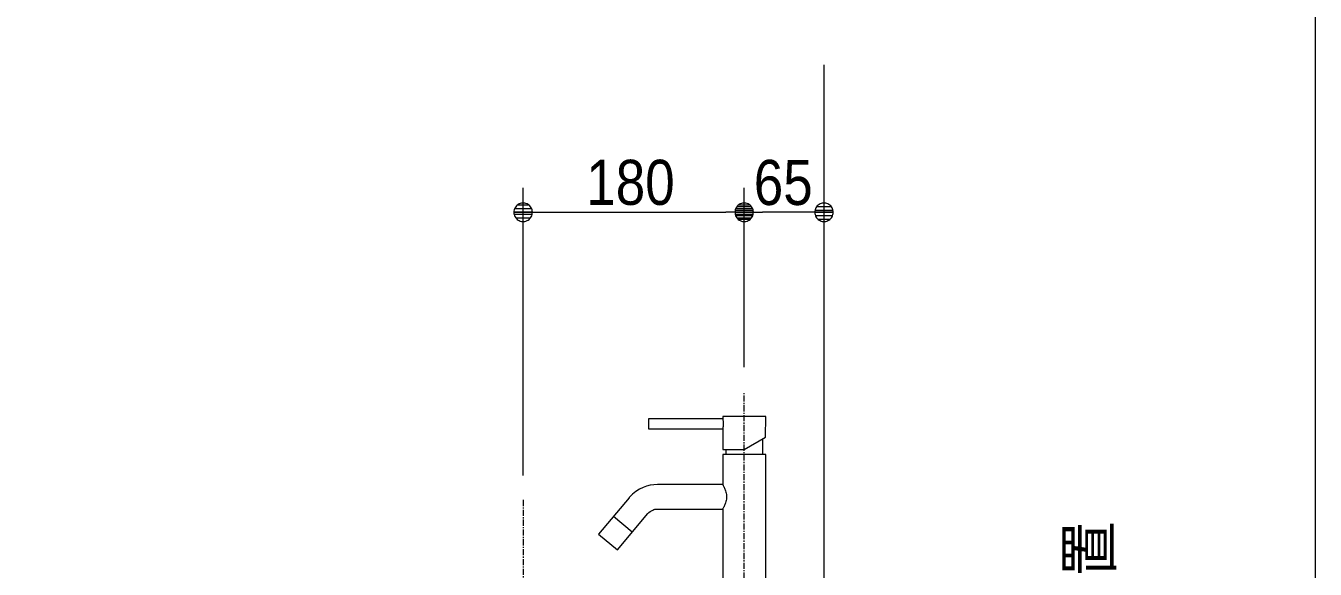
# Model space of a CAD drawing. Units: millimetres, scale not verified. Extents: x -6062 to 6062, y -3045 to 3045.
# Drawn here: x -4068 to -3018, y -1180 to -738 of the extents above; entities that cross this region are included whole.
import ezdxf
from ezdxf.enums import TextEntityAlignment as Align

# ---------------------------------------------------------------- set-up
doc = ezdxf.new("R2010")
doc.units = ezdxf.units.MM
doc.header["$LTSCALE"] = 20
doc.linetypes.add('CHAIN1', pattern=[8, 5, -1, 1, -1])
for name, color, linetype, lineweight in [('0-0_1図面枠', 7, 'Continuous', 9), ('0-1_2寸法-1', 7, 'Continuous', 9), ('0-2_0', 7, 'Continuous', 9), ('0-3_5ボウル・キャビネット', 7, 'Continuous', 9), ('0-4_2寸法-2', 7, 'Continuous', 9), ('0-7_4給排水', 7, 'Continuous', 9)]:
    doc.layers.add(name, color=color, linetype=linetype, lineweight=lineweight)
doc.styles.add('ＭＳ Ｐゴシック', font='')
doc.styles.get('ＭＳ Ｐゴシック').set_extended_font_data('MS PGothic')

# ---------------------------------------------------------------- blocks, each defined once
blk = doc.blocks.new('_Dot')
at = {"layer": '0-2_0'}
for p, q in [((-10, 0), (-20, 0)), ((9.78, 2), (-9.78, 2)), ((7.99, 6), (-7.99, 6)), ((9.16, -3.98), (-9.16, -3.98)), ((6, -7.98), (-6, -7.98))]:
    blk.add_line(p, q, dxfattribs=at)
for points in [[(10, 0), (9.92, 1.25), (9.69, 2.49), (9.3, 3.68), (8.76, 4.82), (8.09, 5.88), (7.29, 6.85), (6.37, 7.71), (5.36, 8.44), (4.26, 9.05), (3.09, 9.51), (1.87, 9.82), (0.63, 9.98), (-0.63, 9.98), (-1.87, 9.82), (-3.09, 9.51), (-4.26, 9.05), (-5.36, 8.44), (-6.37, 7.71), (-7.29, 6.85), (-8.09, 5.88), (-8.76, 4.82), (-9.3, 3.68), (-9.69, 2.49), (-9.92, 1.25), (-10, 0), (0, 0)], [(-10, 0), (-9.92, -1.25), (-9.69, -2.49), (-9.3, -3.68), (-8.76, -4.82), (-8.09, -5.88), (-7.29, -6.85), (-6.37, -7.71), (-5.36, -8.44), (-4.26, -9.05), (-3.09, -9.51), (-1.87, -9.82), (-0.63, -9.98), (0.63, -9.98), (1.87, -9.82), (3.09, -9.51), (4.26, -9.05), (5.36, -8.44), (6.37, -7.71), (7.29, -6.85), (8.09, -5.88), (8.76, -4.82), (9.3, -3.68), (9.69, -2.49), (9.92, -1.25), (10, 0), (0, 0)]]:
    blk.add_lwpolyline(points, close=True, dxfattribs=at)
blk = doc.blocks.new('グループ-9')
at = {"layer": '0-7_4給排水', "linetype": 'CHAIN1'}
blk.add_line((-37500, -22480), (-37500, -33480), dxfattribs=at)
blk = doc.blocks.new('グループ-17')
at = {"layer": '0-7_4給排水', "linetype": 'CHAIN1'}
blk.add_line((-33900, -24400), (-33900, -20720), dxfattribs=at)
at = {"layer": '0-7_4給排水'}
for p, q in [((-33600, -21486.8), (-33600, -21740)), ((-34200, -21660), (-34200, -21740)), ((-35722.2, -23004), (-36028.6, -22746.9))]:
    blk.add_line(p, q, dxfattribs=at)
blk.add_lwpolyline([(-35460, -21320), (-34250, -21320), (-34250, -21660), (-33900, -21660), (-33550.1, -21458), (-33550, -21120), (-34250, -21120), (-34250, -21160), (-35460, -21160)], close=True, dxfattribs=at)
for points in [[(-34250, -21160), (-34249.9, -21160.4), (-34249.6, -21161.6), (-34249.2, -21163.6), (-34248.6, -21166.4), (-34247.9, -21169.8), (-34247.1, -21174), (-34246.2, -21178.7), (-34245.3, -21184.1), (-34244.4, -21189.9), (-34243.5, -21196.2), (-34242.7, -21202.9), (-34242.1, -21209.9), (-34241.5, -21217.2), (-34241.1, -21224.7), (-34240.8, -21232.3), (-34240.7, -21240), (-34240.8, -21244), (-34240.8, -21248.1), (-34241.1, -21256.1), (-34241.6, -21263.9), (-34242.2, -21271.4), (-34242.9, -21278.5), (-34243.7, -21285.3), (-34244.6, -21291.5), (-34245.5, -21297.3), (-34246.4, -21302.4), (-34247.3, -21307), (-34248, -21310.9), (-34248.7, -21314.2), (-34249.3, -21316.7), (-34249.7, -21318.5), (-34249.9, -21319.6), (-34250, -21320)], [(-33550, -23840), (-33550, -21740), (-34250, -21740), (-34250, -22228), (-35313.5, -22228), (-35372.6, -22230.9), (-35431.1, -22239.7), (-35488.5, -22254.1), (-35544.2, -22274.2), (-35606.6, -22304.5), (-35665.1, -22341.9), (-35720.6, -22387.3), (-35771.4, -22440.3), (-35773.1, -22442.3), (-36270.3, -23034.9), (-35963.9, -23292), (-35466.7, -22699.5), (-35450.3, -22682.1), (-35431.9, -22666.9), (-35411.9, -22653.9), (-35390.4, -22643.4), (-35371.8, -22636.7), (-35352.7, -22631.9), (-35333.2, -22629), (-35313.5, -22628), (-34250, -22628), (-34250, -23840)], [(-34250, -22228), (-34249.4, -22229), (-34247.7, -22232.1), (-34244.9, -22237.2), (-34241.1, -22244.1), (-34236.5, -22252.7), (-34231.3, -22262.9), (-34225.7, -22274.6), (-34219.7, -22287.6), (-34213.7, -22301.8), (-34207.9, -22317.2), (-34202.3, -22333.7), (-34197.3, -22351.2), (-34193.1, -22369.6), (-34189.9, -22388.8), (-34187.9, -22408.5), (-34187.2, -22428.5), (-34188, -22448.6), (-34190.1, -22468.5), (-34193.4, -22487.7), (-34197.7, -22506.3), (-34202.8, -22523.9), (-34208.5, -22540.5), (-34214.4, -22555.9), (-34220.5, -22570.1), (-34226.4, -22583), (-34232, -22594.4), (-34237.1, -22604.4), (-34241.5, -22612.7), (-34245.1, -22619.3), (-34247.8, -22624.1), (-34249.4, -22627.1), (-34250, -22628)]]:
    blk.add_lwpolyline(points, dxfattribs=at)

msp = doc.modelspace()

# ---------------------------------------------------------------- linework, layer by layer
at = {"layer": '0-0_1図面枠'}
msp.add_line((-3017.5, 1750), (-3017.5, -2420), dxfattribs=at)
at = {"layer": '0-1_2寸法-1'}
for p, q in [((-3662.5, -1104), (-3662.5, -870)), ((-3482.5, -1016), (-3482.5, -870)), ((-3482.5, -1016), (-3482.5, -870)), ((-3417.5, -1016), (-3417.5, -870)), ((-3647.49, -890), (-3497.51, -890)), ((-3432.51, -890), (-3467.49, -890))]:
    msp.add_line(p, q, dxfattribs=at)
at = {"layer": '0-3_5ボウル・キャビネット'}
msp.add_lwpolyline([(-4067.5, -2020), (-3417.5, -2020), (-3417.5, -770)], dxfattribs=at)

# ---------------------------------------------------------------- block references
at = {"layer": '0-1_2寸法-1', "xscale": 0.7503418, "yscale": 0.7503418, "rotation": 180}
for p in [(-3662.5, -890), (-3482.5, -890)]:
    msp.add_blockref('_Dot', p, dxfattribs=at)
at = {"layer": '0-1_2寸法-1', "xscale": 0.7503418, "yscale": 0.7503418}
for p in [(-3482.5, -890), (-3417.5, -890)]:
    msp.add_blockref('_Dot', p, dxfattribs=at)
at = {"layer": '0-7_4給排水', "xscale": 0.05, "yscale": 0.05}
for name in ['グループ-17', 'グループ-9']:
    msp.add_blockref(name, (-1787.5, 0), dxfattribs=at)

# ---------------------------------------------------------------- texts
at = {"layer": '0-1_2寸法-1', "style": 'ＭＳ Ｐゴシック', "width": 0.9}
for s, p in [('180', (-3611.11, -894.96)), ('65', (-3474.69, -895.06))]:
    msp.add_text(s, height=36.66, dxfattribs=at).set_placement(p, align=Align.BOTTOM_LEFT)
at = {"layer": '0-4_2寸法-2', "style": 'ＭＳ Ｐゴシック', "width": 0.9}
msp.add_text('Pトラップ排水位置', height=36.69, rotation=90, dxfattribs=at).set_placement((-3172.48, -1530.42), align=Align.BOTTOM_LEFT)

doc.saveas('drawing.dxf')
